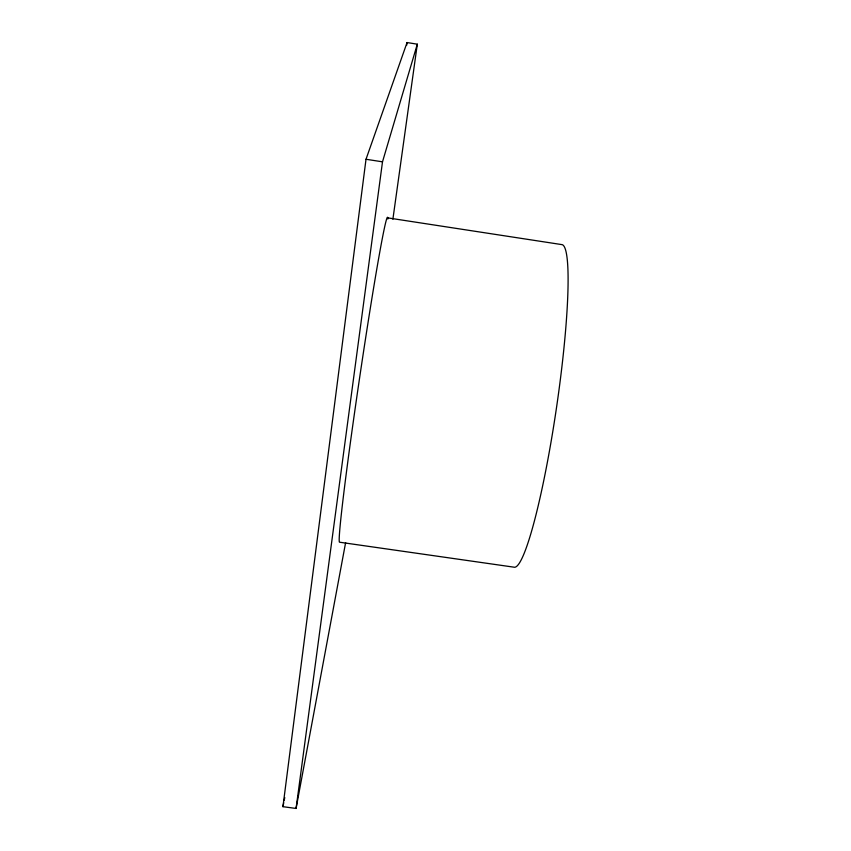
<?xml version="1.0" encoding="UTF-8"?>
<svg xmlns="http://www.w3.org/2000/svg" width="851" height="851" viewBox="0 0 851 851"><rect width="100%" height="100%" fill="white"/><g stroke="black" fill="none" stroke-linecap="round" stroke-linejoin="round"><path stroke-width="1.28" d="M345.623 542.608L296.074 808.45L282.947 806.684L366.015 159.265L407.055 42.55L417.309 44.178L392.885 219.25M296.074 808.45L382.503 161.828L417.309 44.178M406.704 45.188L407.055 42.55M282.947 806.684L283.723 802.78M284.245 800.174L284.766 797.578M387.492 217.835L562.256 244.673A163.062 18.499 -81.6 0 1 556.065 410.597A163.062 18.499 -81.6 0 1 513.951 567.17L339.475 542.193A163.956 4.159 -81.6 0 1 360.664 370.759A163.956 4.159 -81.6 0 1 387.865 219.015M366.015 159.265L382.503 161.828"/></g></svg>
